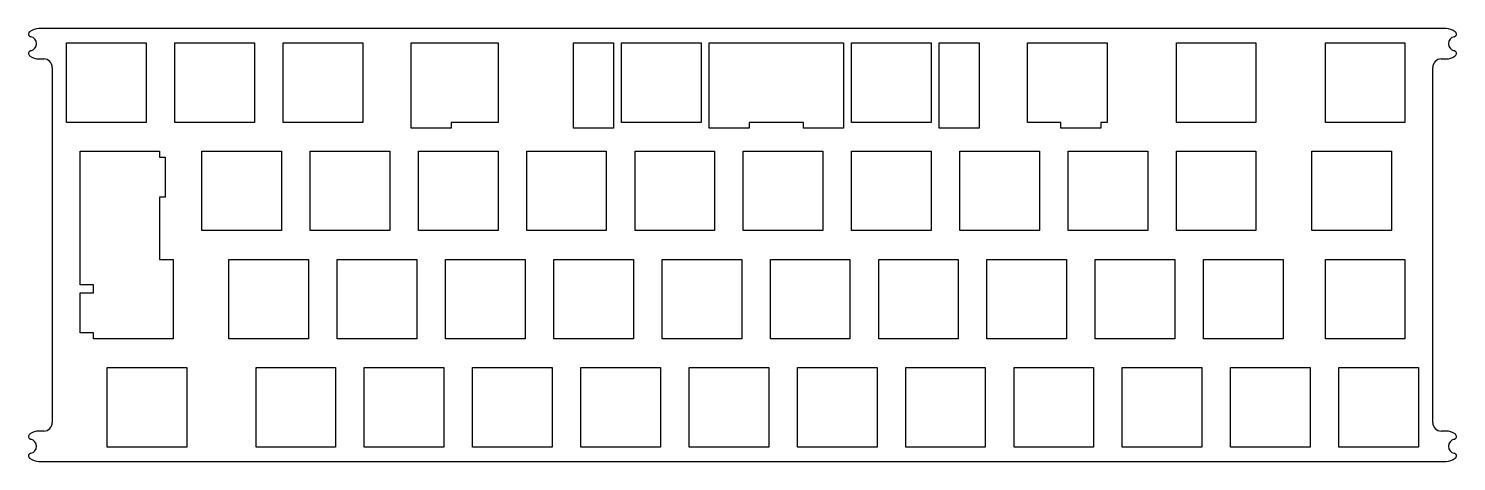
# Model space of a CAD drawing. Header units: millimetres. Extents: x -238 to 14, y -10 to 67.
import ezdxf

# ---------------------------------------------------------------- set-up
doc = ezdxf.new("R2010")
doc.units = ezdxf.units.MM
doc.layers.get('0').update_dxf_attribs({"linetype": 'CONTINUOUS'})

msp = doc.modelspace()

# ---------------------------------------------------------------- linework, layer by layer
for p, q in [((11.85, 66.67), (-235.69, 66.67)), ((-235.69, 61.32), (-234.86, 61.32)), ((11.02, 61.32), (11.85, 61.32)), ((-233.36, 59.82), (-233.36, -2.68)), ((9.53, -2.68), (9.53, 59.82)), ((-234.86, -4.18), (-235.69, -4.18)), ((11.85, -4.18), (11.02, -4.18)), ((-235.69, -9.53), (11.85, -9.53))]:
    msp.add_line(p, q)
for points in [[(-216.84, 64.15), (-216.84, 50.15), (-230.84, 50.15), (-230.84, 64.15)], [(-211.79, 50.15), (-211.79, 64.15), (-197.79, 64.15), (-197.79, 50.15)], [(-192.74, 50.15), (-192.74, 64.15), (-178.74, 64.15), (-178.74, 50.15)], [(-154.93, 64.15), (-154.93, 50.15), (-163.19, 50.15), (-163.19, 49.15), (-170.19, 49.15), (-170.19, 64.15)], [(-141.64, 64.15), (-134.64, 64.15), (-134.64, 49.15), (-141.64, 49.15)], [(-133.21, 50.15), (-133.21, 64.15), (-119.21, 64.15), (-119.21, 50.15)], [(-94.16, 64.15), (-94.16, 49.15), (-101.16, 49.15), (-101.16, 50.15), (-110.77, 50.15), (-110.77, 49.15), (-117.77, 49.15), (-117.77, 64.15)], [(-92.73, 64.15), (-78.73, 64.15), (-78.73, 50.15), (-92.73, 50.15)], [(-70.29, 49.15), (-77.29, 49.15), (-77.29, 64.15), (-70.29, 64.15)], [(-55.89, 49.15), (-55.89, 50.15), (-61.77, 50.15), (-61.77, 64.15), (-47.77, 64.15), (-47.77, 50.15), (-48.89, 50.15), (-48.89, 49.15)], [(-35.58, 50.15), (-35.58, 64.15), (-21.58, 64.15), (-21.58, 50.15)], [(4.62, 50.15), (-9.38, 50.15), (-9.38, 64.15), (4.62, 64.15)], [(-214.46, 45.1), (-214.46, 44.01), (-213.46, 44.01), (-213.46, 37.01), (-214.46, 37.01), (-214.46, 26.05), (-212.07, 26.05), (-212.07, 12.05), (-226.08, 12.05), (-226.08, 13.14), (-228.46, 13.14), (-228.46, 20.14), (-226.08, 20.14), (-226.08, 21.58), (-228.46, 21.58), (-228.46, 45.1)], [(-193.03, 31.1), (-207.03, 31.1), (-207.03, 45.1), (-193.03, 45.1)], [(-187.97, 31.1), (-187.97, 45.1), (-173.98, 45.1), (-173.98, 31.1)], [(-168.92, 45.1), (-154.93, 45.1), (-154.93, 31.1), (-168.92, 31.1)], [(-149.88, 31.1), (-149.88, 45.1), (-135.88, 45.1), (-135.88, 31.1)], [(-116.82, 31.1), (-130.82, 31.1), (-130.82, 45.1), (-116.82, 45.1)], [(-111.78, 45.1), (-97.78, 45.1), (-97.78, 31.1), (-111.78, 31.1)], [(-92.73, 45.1), (-78.73, 45.1), (-78.73, 31.1), (-92.73, 31.1)], [(-59.68, 45.1), (-59.68, 31.1), (-73.68, 31.1), (-73.68, 45.1)], [(-40.63, 45.1), (-40.63, 31.1), (-54.63, 31.1), (-54.63, 45.1)], [(-35.58, 45.1), (-21.58, 45.1), (-21.58, 31.1), (-35.58, 31.1)], [(-11.76, 31.1), (-11.76, 45.1), (2.24, 45.1), (2.24, 31.1)], [(-188.26, 12.05), (-202.26, 12.05), (-202.26, 26.05), (-188.26, 26.05)], [(-169.21, 26.05), (-169.21, 12.05), (-183.21, 12.05), (-183.21, 26.05)], [(-150.16, 12.05), (-164.16, 12.05), (-164.16, 26.05), (-150.16, 26.05)], [(-145.11, 12.05), (-145.11, 26.05), (-131.11, 26.05), (-131.11, 12.05)], [(-112.06, 12.05), (-126.06, 12.05), (-126.06, 26.05), (-112.06, 26.05)], [(-93.01, 12.05), (-107.01, 12.05), (-107.01, 26.05), (-93.01, 26.05)], [(-87.96, 26.05), (-73.96, 26.05), (-73.96, 12.05), (-87.96, 12.05)], [(-68.91, 26.05), (-54.91, 26.05), (-54.91, 12.05), (-68.91, 12.05)], [(-35.86, 26.05), (-35.86, 12.05), (-49.86, 12.05), (-49.86, 26.05)], [(-16.81, 12.05), (-30.81, 12.05), (-30.81, 26.05), (-16.81, 26.05)], [(4.62, 12.05), (-9.38, 12.05), (-9.38, 26.05), (4.62, 26.05)], [(-223.69, 7), (-209.69, 7), (-209.69, -7), (-223.69, -7)], [(-183.5, -7), (-197.5, -7), (-197.5, 7), (-183.5, 7)], [(-164.45, -7), (-178.45, -7), (-178.45, 7), (-164.45, 7)], [(-159.4, -7), (-159.4, 7), (-145.4, 7), (-145.4, -7)], [(-140.35, -7), (-140.35, 7), (-126.35, 7), (-126.35, -7)], [(-107.3, -7), (-121.3, -7), (-121.3, 7), (-107.3, 7)], [(-88.25, -7), (-102.25, -7), (-102.25, 7), (-88.25, 7)], [(-83.2, -7), (-83.2, 7), (-69.2, 7), (-69.2, -7)], [(-50.15, 7), (-50.15, -7), (-64.15, -7), (-64.15, 7)], [(-31.1, -7), (-45.1, -7), (-45.1, 7), (-31.1, 7)], [(-26.05, 7), (-12.05, 7), (-12.05, -7), (-26.05, -7)], [(7, 7), (7, -7), (-7, -7), (-7, 7)]]:
    msp.add_lwpolyline(points, close=True)
for centre, radius, start, end in [((-237.02, 65.72), 0.5, 127.8792, 258.8119), ((-235.69, 64), 2.68, 90, 127.8792), ((11.85, 64), 2.67, 52.1208, 90), ((13.19, 65.72), 0.5, -78.8119, 52.1208), ((-237.36, 64), 1.25, -78.8119, 78.8119), ((13.52, 64), 1.25, 101.1881, 258.8119), ((-237.02, 62.28), 0.5, 101.1881, 232.1208), ((-235.69, 64), 2.67, 232.1208, 270), ((-234.86, 59.82), 1.5, 0, 90), ((11.02, 59.82), 1.5, 90, 180), ((11.85, 64), 2.67, 270, 307.8792), ((13.19, 62.28), 0.5, -52.1208, 78.8119), ((-237.02, -5.13), 0.5, 127.8792, 258.8119), ((-235.69, -6.85), 2.68, 90, 127.8792), ((-234.86, -2.68), 1.5, -90, 0), ((11.02, -2.68), 1.5, 180, 270), ((11.85, -6.85), 2.68, 52.1208, 90), ((13.19, -5.13), 0.5, -78.8119, 52.1208), ((-237.36, -6.85), 1.25, -78.8119, 78.8119), ((13.52, -6.85), 1.25, 101.1881, 258.8119), ((-237.02, -8.57), 0.5, 101.1881, 232.1208), ((-235.69, -6.85), 2.67, 232.1208, 270), ((11.85, -6.85), 2.67, 270, 307.8792), ((13.19, -8.57), 0.5, -52.1208, 78.8119)]:
    msp.add_arc(centre, radius, start, end)

doc.saveas('drawing.dxf')
